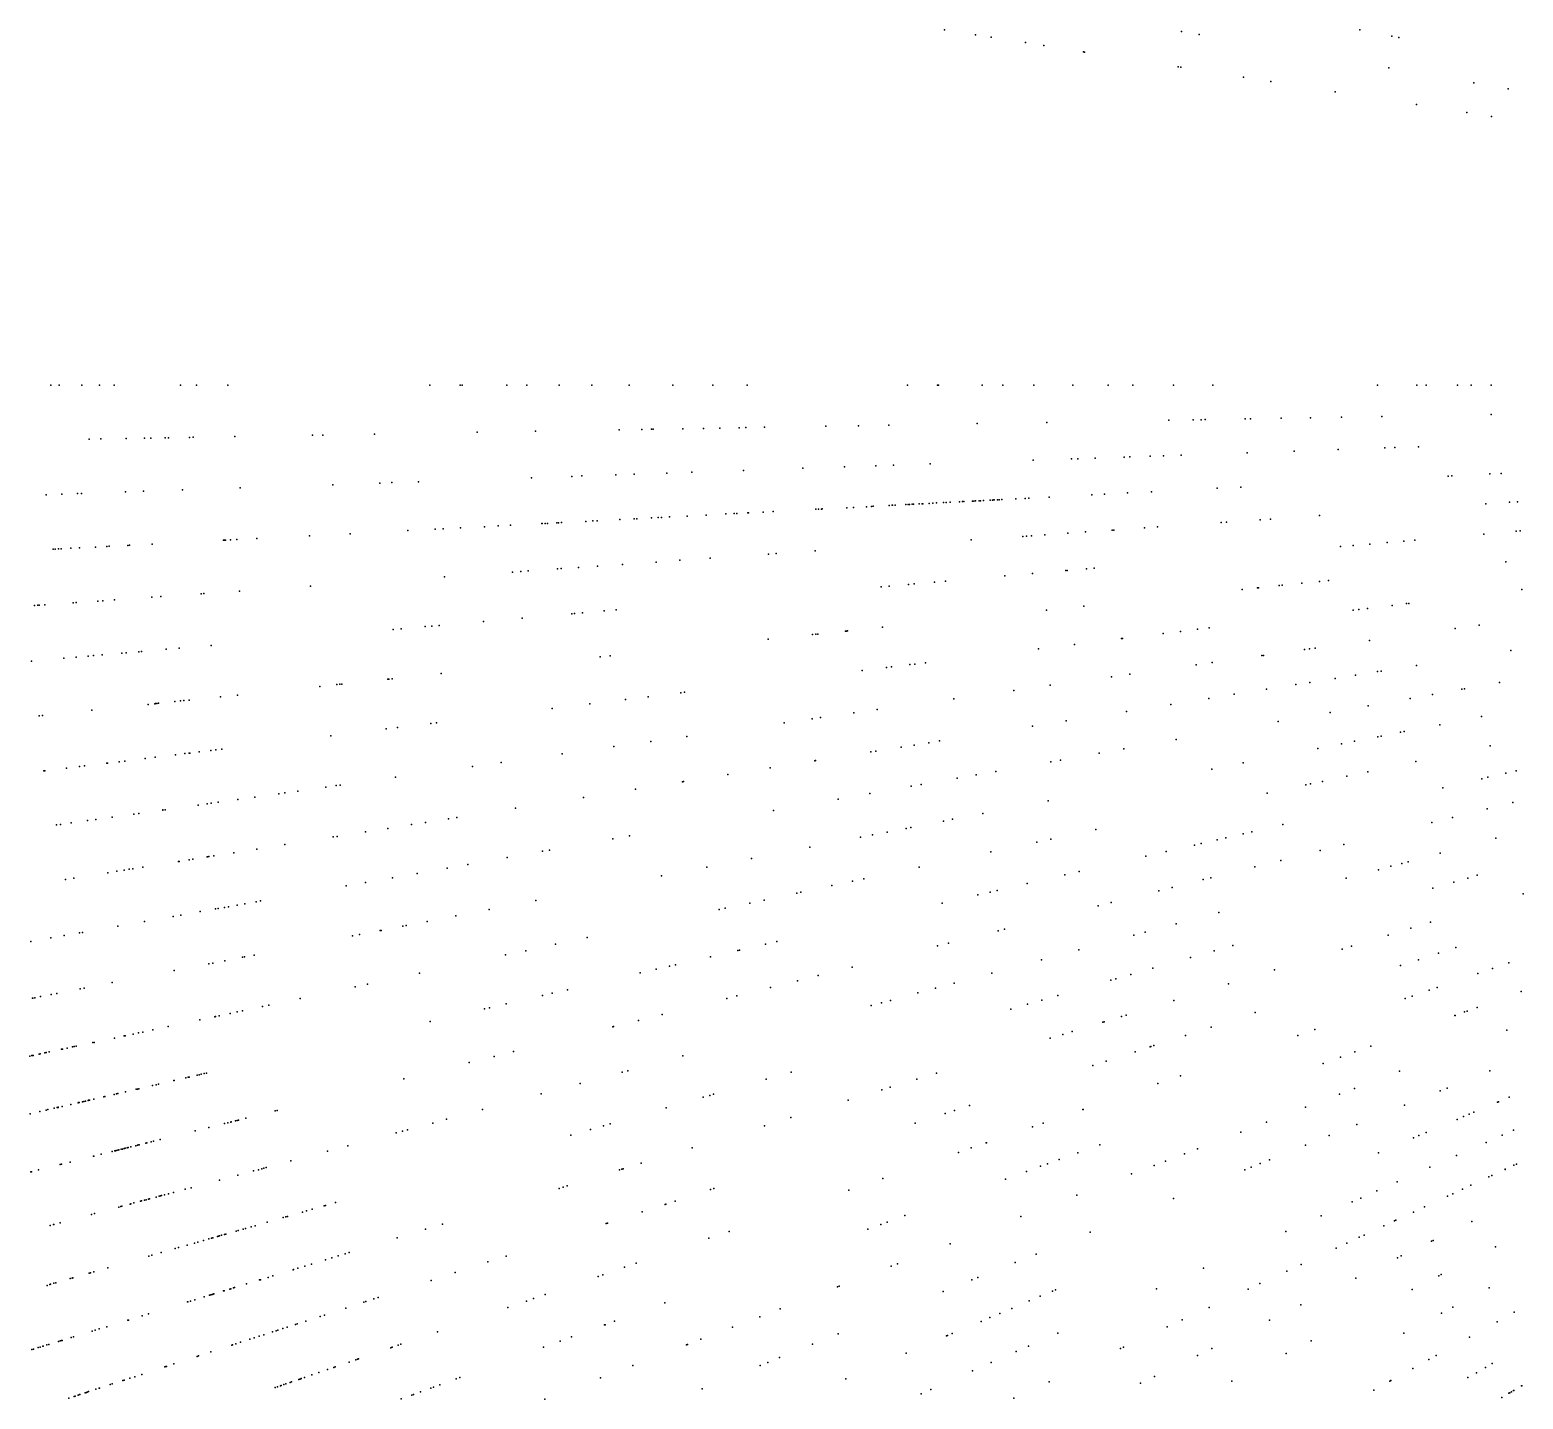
# Model space of a CAD drawing. Header units: metres. Extents: x -4327 to 4266, y -3886 to 3992.
# Drawn here: x -564.7 to -297.7, y -181.4 to 63.5 of the extents above; entities that cross this region are included whole.
import ezdxf

# ---------------------------------------------------------------- set-up
doc = ezdxf.new("R2010")
doc.units = ezdxf.units.M

msp = doc.modelspace()

# ---------------------------------------------------------------- linework, layer by layer
for p in [(-401.18, 63.54, 2098.81), (-395.61, 62.66, 2112.87), (-392.81, 62.21, 2097.89), (-358.76, 63.26, 2096.08), (-355.63, 62.71, 2098.15), (-326.88, 63.54, 2098.75), (-321.14, 62.42, 2098.91), (-319.91, 62.18, 2098.34), (-386.7, 61.25, 2096.5), (-383.42, 60.73, 2110.6), (-376.29, 59.6, 2116.74), (-376.11, 59.57, 2115.75), (-359.35, 56.92, 2113.92), (-358.89, 56.84, 2104.36), (-321.66, 56.72, 2103.04), (-347.67, 55.06, 2099.95), (-342.82, 54.3, 2098.74), (-306.51, 54.05, 2094.25), (-331.29, 52.47, 2114.06), (-300.36, 52.96, 2107.55), (-316.73, 50.16, 2094.85), (-307.76, 48.74, 2104.56), (-303.33, 48.04, 2105.98), (-560.98, 0, 2091.32), (-559.47, 0, 2094.83), (-555.47, 0, 2112.18), (-552.31, 0, -315.87), (-549.69, 0, 2099.48), (-537.78, 0, -306.01), (-534.92, 0, 2094.27), (-529.36, 0, 2091.55), (-493.18, 0, 2091.9), (-487.76, 0, 2094.46), (-487.42, 0, 2087.86), (-479.45, 0, 2089.71), (-475.83, 0, 2094.89), (-470.1, 0, 2090.8), (-464.23, 0, 2096.72), (-457.55, 0, 2093.58), (-449.72, 0, 2101.67), (-442.59, 0, 2096.29), (-436.45, 0, 2084.04), (-407.76, 0, 2094.68), (-402.4, 0, 2103.86), (-402.24, 0, 2090.66), (-394.4, 0, 2092.91), (-390.7, 0, 2098.44), (-385.17, 0, 2094.12), (-378.23, 0, 2101.48), (-371.86, 0, 2092.21), (-367.48, 0, 2087.4), (-360.18, 0, 2092.73), (-353.19, 0, 2079.22), (-323.72, 0, 2099.44), (-316.66, 0, 2083.83), (-315, 0, 2095.96), (-309.39, 0, 2097.56), (-306.99, 0, 2097.15), (-303.41, 0, 2088.58), (-303.4, -5.3, 2104.99), (-455.27, -7.95, 2099.95), (-453.56, -7.92, 2103.13), (-453.25, -7.91, 2101.67), (-447.98, -7.82, 2099.47), (-444.29, -7.76, 2098.98), (-441.34, -7.7, 2085.04), (-437.88, -7.64, 2085.51), (-436.68, -7.62, 2102.62), (-433.33, -7.56, 2086.46), (-422.39, -7.37, 2085.14), (-416.54, -7.27, 2091.41), (-411.1, -7.18, 2087.9), (-395.32, -6.9, 2110.79), (-382.87, -6.68, 2094.79), (-361.06, -6.3, 2091.3), (-356.66, -6.23, 2093.07), (-355.27, -6.2, 2091.79), (-354.56, -6.19, 2087.6), (-347.4, -6.06, 2086.77), (-346.46, -6.05, 2088.19), (-340.93, -5.95, 2090.12), (-335.71, -5.86, 2094), (-330.15, -5.76, 2095.9), (-322.94, -5.64, 2087.16), (-554.12, -9.67, 2107.34), (-552.05, -9.64, -318.17), (-547.5, -9.56, 2100.81), (-544.21, -9.5, 2097.53), (-543.13, -9.48, 2098.07), (-540.54, -9.44, 2092.8), (-539.97, -9.43, -308.08), (-536.16, -9.36, 2094.7), (-535.53, -9.35, 2111.37), (-528.07, -9.22, 2110.93), (-514.21, -8.98, 2084.49), (-512.35, -8.94, 2106.57), (-503.1, -8.78, 2093.38), (-484.74, -8.46, 2102.58), (-474.3, -8.28, 2099.07), (-459.37, -8.02, 2107.76), (-378.45, -13.22, 2103.94), (-377.34, -13.18, 2097.79), (-374.22, -13.07, 2100.13), (-369.03, -12.89, 2097.5), (-368.02, -12.85, 2098.43), (-364.37, -12.72, 2097.8), (-362.02, -12.64, 2084.26), (-358.86, -12.53, 2086.32), (-347, -12.12, 2099.48), (-338.62, -11.82, 2091.23), (-330.76, -11.55, 2085.91), (-322.38, -11.26, 2092.03), (-320.63, -11.2, 2088.25), (-316.38, -11.05, 2090.92), (-456.69, -15.95, 2090.9), (-450.83, -15.74, 2091.4), (-446.32, -15.59, 2098.25), (-437.09, -15.26, 2094.07), (-426.5, -14.89, 2088.85), (-419.05, -14.63, 2099.03), (-413.43, -14.44, 2100.65), (-410.26, -14.33, 2078.6), (-403.75, -14.1, 2081.41), (-385.28, -13.45, 2102.45), (-303.63, -15.91, 2084.95), (-301.57, -15.8, 2086.76), (-527.14, -18.41, 2098.47), (-510.54, -17.83, 2095.12), (-502.17, -17.54, 2090.46), (-500.03, -17.46, 2096.63), (-495.22, -17.29, 2091.61), (-475.02, -16.59, 2108.59), (-467.8, -16.34, 2108.67), (-466.02, -16.27, 2095.24), (-459.93, -16.06, 2094.79), (-352.37, -18.47, 2098.03), (-348.16, -18.25, 2093.92), (-311.06, -16.3, 2103.82), (-310.4, -16.27, 2099.36), (-561.8, -19.62, -300.67), (-559.04, -19.52, 2108.3), (-556.22, -19.42, 2097.67), (-555.52, -19.4, 2099.67), (-547.64, -19.12, 2092.95), (-544.41, -19.01, 2094.57), (-537.43, -18.77, 2105.41), (-407.66, -21.36, 45.5), (-407.39, -21.35, 15.69), (-406.96, -21.33, 82.33), (-406.68, -21.31, -2.55), (-405.69, -21.26, 1.44), (-405.18, -21.23, 14.72), (-405.01, -21.23, 65.03), (-403.93, -21.17, 20.42), (-403.27, -21.13, 11.79), (-402.57, -21.1, 67.57), (-401.35, -21.03, 53.91), (-400.87, -21.01, 25.76), (-400.17, -20.97, 25.06), (-398.48, -20.88, 54.64), (-397.93, -20.85, 42.65), (-397.92, -20.85, 20.56), (-397.7, -20.84, 0.54), (-396.17, -20.76, 63.39), (-395.92, -20.75, 68.01), (-395.64, -20.73, 2096.14), (-394.97, -20.7, 37.1), (-394.74, -20.69, 31), (-394.21, -20.66, 24.25), (-392.97, -20.59, 48.64), (-392.59, -20.57, 2105.11), (-392.33, -20.56, 40.97), (-392.25, -20.56, 52.26), (-391.67, -20.53, 34.85), (-391.37, -20.51, 49.31), (-390.91, -20.49, 50.99), (-388.43, -20.36, 37.35), (-386.74, -20.27, 2080.01), (-386.1, -20.23, 2095.63), (-382.45, -20.04, 2095.03), (-374.81, -19.64, 2098.45), (-372.53, -19.52, 2098.86), (-368.45, -19.31, 2095.77), (-364.16, -19.09, 2091.45), (-304.32, -21.28, 2099.96), (-300.08, -20.98, 2094.76), (-298.68, -20.89, 2101.28), (-456.65, -23.93, 107.54), (-456.16, -23.91, 2095.54), (-453.59, -23.77, 105.26), (-452.37, -23.71, -2.1), (-451.8, -23.68, 103.02), (-450.34, -23.6, 16.12), (-450.32, -23.6, 16.86), (-447.17, -23.44, 93.78), (-443.8, -23.26, 92.82), (-440.25, -23.07, 75.38), (-438.79, -23, 98.29), (-438.29, -22.97, 102.71), (-436.32, -22.87, -8.46), (-436.22, -22.86, 2097.24), (-433.59, -22.72, -7.46), (-431.81, -22.63, 2087.43), (-424.2, -22.23, 88.96), (-423.7, -22.21, 82.59), (-423.13, -22.18, -5.66), (-423.02, -22.17, 62.95), (-418.65, -21.94, 4.23), (-417.45, -21.88, 59.56), (-415.13, -21.76, 29.64), (-414.22, -21.71, 73.49), (-414.21, -21.71, 28.44), (-413.94, -21.69, 45.51), (-411.06, -21.54, 9.99), (-410.52, -21.51, 11.77), (-410.46, -21.51, 60.85), (-410.01, -21.49, 23.65), (-408.05, -21.38, 10.81), (-342.83, -23.97, 2092.21), (-334.07, -23.36, 2095.91), (-507.43, -26.59, 86.88), (-497.14, -26.05, -13.17), (-492.23, -25.8, 67.49), (-490.85, -25.72, 66.48), (-487.75, -25.56, -23.86), (-483.45, -25.34, -19.42), (-480.97, -25.21, 2099.21), (-478.79, -25.09, 2100.22), (-473.17, -24.8, 50.45), (-473.09, -24.79, 34.56), (-472.58, -24.77, 2110.08), (-472.57, -24.77, -5.29), (-472.18, -24.75, 2092.24), (-470.5, -24.66, 2095.44), (-470.2, -24.64, 98.34), (-469.64, -24.61, 30.18), (-465.32, -24.39, 2104.53), (-464.03, -24.32, 2098.68), (-463.26, -24.28, -28.25), (-459.22, -24.07, 11.67), (-379.11, -26.51, 2098.36), (-375.94, -26.29, 2093.86), (-371.17, -25.95, 2093.44), (-370.9, -25.94, 2098.57), (-365.4, -25.55, 2087.35), (-363.06, -25.39, 2094.11), (-351.68, -24.59, 2089.21), (-350.73, -24.53, 2097.49), (-344.7, -24.1, 2096.46), (-304.68, -26.66, 2097.32), (-298.89, -26.15, 2089.32), (-298.2, -26.09, 2100.78), (-560.21, -29.36, 2091.32), (-559.63, -29.33, 2089.14), (-559.12, -29.3, 2105.58), (-557.39, -29.21, -19.64), (-555.89, -29.13, 2088.85), (-552.98, -28.98, -290.37), (-550.97, -28.87, 2097.91), (-550.57, -28.85, -293.34), (-547.23, -28.68, 2092.95), (-546.9, -28.66, -299.09), (-542.84, -28.45, -296.1), (-530.11, -27.78, -291.79), (-529.92, -27.77, 91.63), (-529.73, -27.76, -299.16), (-528.88, -27.72, 2111.86), (-527.71, -27.66, -302.22), (-524.15, -27.47, 2097.84), (-514.72, -26.98, 2094), (-396.41, -27.72, 2096.17), (-387.15, -27.07, 2097.14), (-386.47, -27.02, 2112.77), (-385.6, -26.96, 2095.14), (-383.19, -26.8, 2114.39), (-330.35, -28.9, 2097.45), (-328.04, -28.7, 2097.56), (-325.07, -28.44, 2093.47), (-321.96, -28.17, 2095.98), (-319.03, -27.91, 2099.72), (-317.06, -27.74, 2094.46), (-560.58, -29.38, 2106.49), (-452.73, -31.66, 2087.49), (-448.52, -31.36, 2106.81), (-443.06, -30.98, 2103.62), (-432.65, -30.25, 2105.29), (-431.25, -30.16, 2086.95), (-424.29, -29.67, 2093.48), (-300.76, -31.61, 2089.73), (-490.6, -34.31, 2106.61), (-478.45, -33.46, 2100.95), (-476.92, -33.35, 2099.51), (-475.64, -33.26, 2093.9), (-470.39, -32.89, 2102.52), (-469.72, -32.85, 2094.22), (-466.63, -32.63, 2096.45), (-463.21, -32.39, 2097.21), (-458.72, -32.08, 2093.08), (-390.34, -34.15, 2110.94), (-385.42, -33.72, 2103.47), (-379.43, -33.2, 2103.04), (-379.24, -33.18, 2095.45), (-375.75, -32.87, 2082.62), (-374.41, -32.76, 2088.2), (-534.1, -37.35, 2105.75), (-533.64, -37.32, 2113.6), (-527.27, -36.87, 2102.84), (-514.53, -35.98, 2095.45), (-412.47, -36.09, 2096.5), (-411.05, -35.96, 2095.26), (-407.57, -35.66, 2089.57), (-406.58, -35.57, 2090.53), (-402.93, -35.25, 2096.08), (-400.95, -35.08, 2091.88), (-347.95, -36.57, 2094.23), (-345.19, -36.28, 2098.74), (-344.98, -36.26, 2083.32), (-341.29, -35.87, 2096.35), (-340.77, -35.82, 2093.14), (-337.24, -35.45, 2092.96), (-334.11, -35.12, 2095.24), (-332.5, -34.95, 2085.12), (-297.9, -36.58, 2090.06), (-563.91, -39.43, -283.19), (-563.31, -39.39, 2096.02), (-563.08, -39.37, 2099.7), (-562.05, -39.3, 2086.78), (-556.98, -38.95, -285.83), (-556.47, -38.91, 2097.85), (-552.6, -38.64, -293.18), (-551.68, -38.58, -293.86), (-549.61, -38.43, 2090.36), (-542.9, -37.96, 2111.49), (-541.34, -37.85, 2091.24), (-376.23, -39.54, 2088.77), (-325.49, -39.96, 2088.92), (-321.08, -39.42, 2090.37), (-318.51, -39.11, 2096.33), (-318.14, -39.06, 2086.27), (-483.58, -42.31, 2089.61), (-476.72, -41.71, 2106.84), (-467.83, -40.93, 2093.98), (-467.35, -40.89, 2097.17), (-465.88, -40.76, 2095.96), (-462.04, -40.42, 2094.77), (-459.87, -40.23, 2095.76), (-382.93, -40.25, 2093.39), (-328.05, -40.28, 2097.87), (-327.03, -40.15, 2098.8), (-499.76, -43.72, 2102.22), (-498.33, -43.6, 2101.28), (-494.02, -43.22, 2088.17), (-492.85, -43.12, 2103.61), (-491.52, -43, 2087.74), (-424.76, -44.64, 2084.7), (-424.19, -44.58, 2099.36), (-423.79, -44.54, 2103.27), (-418.86, -44.02, 2084.63), (-418.7, -44.01, 2078.03), (-418.5, -43.99, 2094.65), (-412.22, -43.33, 2086.73), (-369.51, -45.37, 2101.28), (-369.34, -45.35, 2100.29), (-362.07, -44.46, 2092.19), (-358.93, -44.07, 2094.26), (-355.91, -43.7, 2090.22), (-353.85, -43.45, 2091.84), (-309.81, -43.54, 2089.46), (-305.51, -42.94, 2091.62), (-548.29, -47.97, 2092.84), (-547.52, -47.9, -292.81), (-545.26, -47.7, 2090.53), (-544.8, -47.66, -309.22), (-540.39, -47.28, -292.42), (-538.04, -47.07, -297.27), (-532.29, -46.57, -299.43), (-432.71, -45.48, 2100.41), (-384.33, -47.19, 2098.83), (-377.92, -46.4, 2089.34), (-336.79, -47.33, 2084.69), (-335.88, -47.21, 2093.45), (-334.84, -47.06, 2101.47), (-325.13, -45.69, 2091.39), (-299.89, -47.5, 2098.14), (-564.44, -49.38, 2107.67), (-558.68, -48.88, -285.94), (-556.44, -48.68, 2091.45), (-554.34, -48.5, 2088.13), (-553.36, -48.41, -289.74), (-551.82, -48.28, 2087.77), (-462.72, -48.63, 2095.98), (-460.94, -48.45, 2093.31), (-411.52, -50.53, 2093.34), (-410.63, -50.42, 2094.79), (-407.38, -50.02, 2084.22), (-406.49, -49.91, 2085.67), (-404.53, -49.67, 2093.7), (-356.12, -50.05, 2082.68), (-353.29, -49.65, 2086.47), (-344.4, -48.4, 2102.94), (-344.12, -48.36, 2101.21), (-316.73, -50.16, 2094.85), (-500.71, -52.63, 2094.59), (-500.53, -52.61, 2083.83), (-499.97, -52.55, 2111.74), (-491.2, -51.63, 2084.79), (-415.87, -51.06, 2103.43), (-371.28, -52.18, 2096.23), (-368.01, -51.72, 2097.58), (-335.84, -53.19, 2098.63), (-331.31, -52.47, 2092.03), (-327.66, -51.9, 2090.85), (-323.7, -51.27, 2087.68), (-323.04, -51.16, 2090.82), (-301.9, -53.23, 2094.18), (-530.66, -55.77, -287.27), (-527.63, -55.46, -287.12), (-512.89, -53.91, 2100.11), (-509.86, -53.59, 2092.62), (-509.29, -53.53, 2100.22), (-508.92, -53.49, 2103.66), (-454.16, -55.76, 2110.21), (-448.34, -55.05, 2105.34), (-447.65, -54.96, 2096.54), (-388.77, -54.64, 2083.33), (-382.27, -53.72, 2098.79), (-353.91, -56.05, 2095.59), (-349.37, -55.33, 2089.27), (-343.58, -54.42, 2089.24), (-338.3, -53.58, 2099.49), (-317.9, -56.05, 2093.51), (-313.9, -55.35, 2089.83), (-308.61, -54.42, 2092.92), (-308.14, -54.33, 2097.54), (-553.63, -58.19, -292.3), (-543.58, -57.13, 2096.94), (-542.38, -57.01, -321.84), (-542.26, -56.99, -293.55), (-542.02, -56.97, 2090.89), (-541.73, -56.94, -294.03), (-538.79, -56.63, -316.14), (-537.78, -56.52, -296.09), (-537.21, -56.46, -307.37), (-536.27, -56.36, -298.32), (-471.31, -57.87, 2095.88), (-464.61, -57.05, 2092.53), (-458.22, -56.26, 2112.39), (-417.36, -58.66, 2091.97), (-413.22, -58.07, 2094.84), (-399.5, -56.15, 2096.79), (-368.61, -58.38, 2106.45), (-360.68, -57.13, 2094.4), (-332.16, -58.57, 2088.95), (-325.39, -57.38, 2104.72), (-563.1, -59.18, -286.36), (-562.48, -59.12, -287.59), (-499.01, -61.27, 2101.7), (-499.01, -61.27, 2101.7), (-493.03, -60.54, 2096.71), (-492.04, -60.41, 2087.44), (-429.85, -60.41, 2095.51), (-429.83, -60.41, 2089.65), (-424.83, -59.71, 2094.01), (-423.35, -59.5, 2092.53), (-385.39, -61.04, 2102.09), (-379.39, -60.09, 2094.82), (-341.49, -60.21, 2103.86), (-312.58, -60.76, 2095.44), (-305.09, -59.3, 2091.28), (-510.89, -62.73, 2106.01), (-501, -61.51, 2089.91), (-453.71, -63.76, 2101.89), (-447.23, -62.85, 2093.85), (-403.95, -63.98, 2088.84), (-402.08, -63.68, 2091.25), (-359.7, -63.42, 2088.05), (-327.81, -63.72, 2097.33), (-323.64, -62.91, 2092.69), (-323.06, -62.8, 2088.98), (-319.61, -62.13, 2103.96), (-318.97, -62, 2092.17), (-542.35, -66.59, 2105.76), (-538.72, -66.15, -291.83), (-537.03, -65.94, 2094.49), (-536.22, -65.84, -317.24), (-536.13, -65.83, -297.68), (-534.45, -65.62, -298.67), (-532.39, -65.37, -311.44), (-531.5, -65.26, -305.48), (-530.39, -65.12, -307.94), (-469.53, -65.99, 2098.09), (-460.31, -64.69, 2094.03), (-414.32, -65.62, 2088.03), (-413.43, -65.48, 2089.48), (-408.93, -64.77, 2090.39), (-406.6, -64.4, 2096.46), (-373.47, -65.85, 2093.94), (-369.06, -65.07, 2088.65), (-334.39, -65, 2095.24), (-330.16, -64.18, 2090.36), (-303.57, -64.53, 2096.15), (-562.25, -69.04, -297.84), (-562.04, -69.01, 2092.74), (-558.21, -68.54, -279.45), (-555.87, -68.25, -282.48), (-554.96, -68.14, 2088.97), (-551, -67.65, -284.96), (-550.86, -67.64, -293.35), (-548.74, -67.38, 2106.92), (-547.78, -67.26, -291.71), (-544.12, -66.81, 2107.88), (-485.55, -68.24, 2095.14), (-480.42, -67.52, 2088.39), (-432.35, -68.48, 2084.54), (-424.32, -67.21, 2096.94), (-424.23, -67.19, 2102.32), (-391.98, -69.12, 2099.61), (-382.15, -67.38, 2096.9), (-380.41, -67.08, 2106.63), (-353.36, -68.69, 2091.5), (-347.77, -67.6, 2085.62), (-325.45, -69.18, 2097.02), (-316.87, -67.35, 2093.33), (-298.91, -69.01, 2095.67), (-511.83, -71.93, 2099.82), (-509.94, -71.67, 2092.06), (-509.23, -71.57, 2084.25), (-499.34, -70.18, 2082.83), (-448.01, -70.96, 2108.51), (-447.82, -70.93, 2096.53), (-439.91, -69.68, 2092.63), (-407.14, -71.79, 2093.32), (-405.36, -71.48, 2096.22), (-398.89, -70.33, 2099.03), (-395.5, -69.74, 2099.69), (-336.51, -71.53, 2094.43), (-335.68, -71.35, 2089.25), (-333.57, -70.9, 2090.37), (-329.19, -69.97, 2091.6), (-312.06, -72.04, 2107.55), (-305.06, -70.43, 2098.78), (-303.98, -70.18, 2091.36), (-300.77, -69.44, 2100.69), (-531.08, -74.64, 2118.94), (-527.52, -74.14, 2119.33), (-524.52, -73.72, -282.93), (-520.19, -73.11, 2099.53), (-519.11, -72.96, 2100.06), (-516.83, -72.64, 2110.42), (-465.72, -73.76, 2097.14), (-456.45, -72.29, 2114.59), (-420.19, -74.09, 2094.23), (-414.53, -73.09, 2107.12), (-382.62, -74.37, 2087.17), (-343.46, -73, 2094.77), (-343.42, -73, 2094.53), (-299.53, -74.68, 2092.86), (-550.04, -77.3, -284.35), (-546.12, -76.75, -269.91), (-545.25, -76.63, -289.88), (-540.95, -76.02, 2095.73), (-540.95, -76.03, -278.15), (-540.52, -75.97, -273.45), (-534.61, -75.14, -276.38), (-533.04, -74.91, 2093.14), (-532.29, -74.81, -280.37), (-488.38, -77.35, 2082.09), (-477.88, -75.69, 2103.57), (-431.74, -76.13, 2104.83), (-394.3, -76.64, 2106.29), (-310.33, -77.37, 2097), (-304.1, -75.82, 2093.17), (-559.97, -78.7, 2098.91), (-559.25, -78.6, -275.25), (-557.36, -78.33, -280.81), (-554.46, -77.92, -281.64), (-552.94, -77.71, 2090.72), (-504.7, -79.94, 2090.71), (-500.74, -79.31, 2089.11), (-496.49, -78.64, 2086.3), (-493.96, -78.24, 2100.79), (-489.87, -77.59, 2093.55), (-411.44, -79.98, 2104.16), (-407.99, -79.31, 2098.49), (-407.18, -79.15, 2094.32), (-401.36, -78.02, 2082.24), (-399.7, -77.69, 2091.74), (-374.08, -79.51, 2092.08), (-346.22, -79.93, 2091.79), (-340.64, -78.64, 2085.65), (-313.99, -78.29, 2098.7), (-519.13, -82.22, 2100.75), (-510.5, -80.85, 2099.82), (-509.79, -80.74, 2096.91), (-460.5, -81.2, 2090.34), (-457.51, -80.67, 2092.81), (-425.25, -82.66, 2102.84), (-416.19, -80.9, 2104.47), (-414.05, -80.48, 2093.68), (-384.62, -81.75, 2099.24), (-382.12, -81.22, 2098.19), (-356.45, -82.29, 2084.65), (-355.23, -82.01, 2090.95), (-352.4, -81.36, 2094.5), (-350.87, -81, 2092.24), (-347.74, -80.28, 2087.21), (-329.75, -82.22, 2090.3), (-302.55, -81.07, 2099.77), (-538.16, -85.24, -272.59), (-538.02, -85.21, -295.57), (-536.27, -84.94, 2097.1), (-536.27, -84.94, 2097.1), (-535.62, -84.83, -287.4), (-533.01, -84.42, -275.15), (-533, -84.42, -276.26), (-532.71, -84.37, -275.74), (-531.81, -84.23, -278.61), (-528.27, -83.67, 2094.02), (-524.17, -83.02, -283.11), (-479.37, -84.53, 2100.59), (-473.04, -83.41, 2093.6), (-471.82, -83.19, 2109.27), (-435.69, -84.69, 2090.91), (-392.9, -83.51, 2106.29), (-365.14, -84.3, 2088.65), (-361.5, -83.46, 2100.74), (-341.02, -85.03, 2096.75), (-333.97, -83.27, 2088.32), (-318.23, -85.27, 2091.21), (-312.5, -83.74, 2090.61), (-550.82, -87.24, -279.38), (-549.17, -86.98, -281.59), (-547.86, -86.77, -284.73), (-546.96, -86.63, -285.41), (-546.32, -86.53, -287.75), (-544.52, -86.24, 2115.08), (-495.5, -87.37, 2098.27), (-490.09, -86.42, 2100.61), (-486.42, -85.77, 2105.34), (-451.79, -87.82, 2111.42), (-443.66, -86.24, 2106.56), (-405.69, -86.23, 2094.07), (-379.66, -87.65, 2092.79), (-377.06, -87.05, 2103.96), (-345.65, -86.18, 2104.06), (-323.56, -86.7, 2096.41), (-321.35, -86.1, 2096.77), (-319.37, -85.58, 2091.27), (-305.87, -87.71, 2093.96), (-558.38, -88.44, -276.31), (-556.87, -88.2, 2088.23), (-508.19, -89.61, 2091.53), (-504.73, -89, 2101.92), (-499.91, -88.15, 2111.85), (-426.86, -90.73, 2100.91), (-421.32, -89.55, 2090.84), (-417.59, -88.76, 2101.32), (-415.59, -88.34, 2103.01), (-393.02, -90.74, 2102.66), (-391.74, -90.44, 2095.79), (-386.38, -89.2, 2091.75), (-362.81, -90.46, 2090.57), (-360.47, -89.88, 2090.24), (-354.87, -88.48, 2084.15), (-353.52, -88.14, 2082.87), (-329.31, -88.24, 2096.97), (-313.82, -89.99, 2102.05), (-310.08, -88.91, 2099.61), (-307.56, -88.19, 2090.15), (-529.95, -93.44, -284.06), (-529.23, -93.32, -306.18), (-527.65, -93.04, -270.61), (-526.31, -92.8, -297.19), (-524.26, -92.44, 2098.53), (-523.49, -92.3, -271.76), (-474.25, -92.19, 2095.27), (-435.97, -92.67, 2099.72), (-433.43, -92.13, 2098.73), (-427.58, -90.88, 2098.71), (-401.55, -92.7, 2110.9), (-395.17, -91.23, 2101.73), (-373.69, -93.17, 2106.84), (-371.33, -92.58, 2106.52), (-297.67, -91.01, 2094.5), (-544.21, -95.96, -278.35), (-539.14, -95.07, -278), (-537.74, -94.82, -267.98), (-534.3, -94.21, -268.84), (-531.55, -93.73, -280.42), (-531.05, -93.64, 2111.22), (-493.7, -95.97, 2092.4), (-488.56, -94.97, 2095.71), (-482.6, -93.81, 2100.74), (-441.43, -93.83, 2109.01), (-440.4, -93.61, 2109.74), (-352.07, -94.34, 2090.46), (-314.25, -96.07, 2085.77), (-558.58, -98.49, 2100.78), (-555.86, -98.01, -277.01), (-555.34, -97.92, -277.52), (-549.02, -96.81, 2091.99), (-507.06, -98.56, 2103.51), (-505.77, -98.31, 2098.16), (-502.11, -97.6, 2097.79), (-501.89, -97.56, 2091.92), (-498.02, -96.81, 2115.77), (-497.41, -96.69, 2093.04), (-391.54, -97.62, 2091.17), (-390.43, -97.35, 2091.39), (-367.3, -98.42, 2099.59), (-365.26, -97.87, 2100.99), (-359.74, -96.39, 2088.81), (-321.8, -98.39, 2098.69), (-317.74, -97.14, 2086.71), (-564.58, -99.55, 2105.08), (-560.97, -98.91, 2100.64), (-476.06, -101.19, 2105.48), (-470.72, -100.05, 2097.5), (-465.05, -98.85, 2093.18), (-438.14, -101.15, 2095.8), (-437.81, -101.08, 2088.72), (-433.17, -100.01, 2099.96), (-431.15, -99.54, 2090.18), (-402.41, -100.33, 2099.94), (-400.42, -99.84, 2101.62), (-377.15, -101.06, 2109.93), (-352.92, -101.2, 2098.88), (-349.6, -100.25, 2079.18), (-330.01, -100.9, 2093.75), (-328.37, -100.39, 2097.58), (-309.69, -100.62, 2096.61), (-532.76, -103.56, -284.98), (-532.04, -103.42, 2098.12), (-529.89, -103, -281.94), (-526.7, -102.38, -297.99), (-526.37, -102.32, -282.31), (-524.61, -101.97, -266.64), (-479.66, -101.95, 2100.52), (-450.35, -103.97, 2103.83), (-449.26, -103.72, 2109.7), (-442.98, -102.27, 2091.15), (-417.69, -104.14, 2089.62), (-383.79, -102.84, 2095.92), (-357.18, -102.42, 2103.94), (-319.59, -103.84, 2103.07), (-316.39, -102.8, 2104.11), (-312.8, -101.64, 2095.09), (-300.21, -103.37, 2097.1), (-538.93, -104.76, 2111.03), (-495.07, -105.23, 2090.61), (-455.57, -105.18, 2090.09), (-452.73, -104.52, 2109.43), (-427.43, -106.57, 2097.75), (-423.78, -105.66, 2085.51), (-392.7, -105.22, 2106.88), (-371.38, -106.49, 2100.52), (-370.51, -106.24, 2095.6), (-367.82, -105.47, 2099.67), (-363.87, -104.34, 2096.6), (-342.12, -104.6, 2106.08), (-305.8, -105.29, 2097.46), (-303.17, -104.39, 2094.6), (-562.86, -109.41, -257.36), (-560.95, -109.04, -249.4), (-559.94, -108.84, -289.66), (-555.76, -108.03, -272.89), (-555.03, -107.89, -265.73), (-550.01, -106.91, -263.69), (-506.56, -107.67, 2103.95), (-504.34, -107.2, 2089.83), (-473.05, -109.21, 2084.72), (-471.35, -108.82, 2097.95), (-468.57, -108.18, 2106.56), (-438.29, -109.28, 2110.96), (-432.27, -107.78, 2093.11), (-405.9, -108.76, 2091.71), (-402.74, -107.91, 2093.13), (-399.43, -107.03, 2093.81), (-380.91, -109.22, 2090.27), (-350.36, -107.11, 2094.45), (-317.54, -109.34, 2094.5), (-314.45, -108.27, 2096.03), (-313.04, -107.79, 2086.65), (-298.02, -108.47, 2102.46), (-564.29, -109.69, -270.93), (-564.23, -109.67, 2088.08), (-563.84, -109.6, -264.23), (-527.64, -112.15, -285.88), (-526.74, -111.96, 2108.31), (-523.11, -111.19, 2093.78), (-522.02, -110.96, 2098.97), (-516.4, -109.76, 2095.52), (-483.44, -111.61, 2094.28), (-482.55, -111.41, 2100.66), (-479.53, -110.71, 2102.93), (-440.07, -109.72, 2108.27), (-414.25, -111, 2105.01), (-412.42, -110.51, 2095.7), (-410.83, -110.08, 2105.22), (-389.29, -111.63, 2104.89), (-386.33, -110.78, 2095.05), (-383.73, -110.03, 2093.28), (-360.14, -110.11, 2092.38), (-318.77, -109.76, 2095.3), (-308.14, -112.15, 2096.26), (-307.68, -111.99, 2100.64), (-305.92, -111.34, 2096.12), (-305.88, -111.33, 2095.87), (-540.02, -114.78, -268.71), (-534.36, -113.58, 2105.27), (-531.66, -113.01, -297.23), (-531.55, -112.98, -267.07), (-530.9, -112.85, 2110.58), (-528.94, -112.43, -267.95), (-493.16, -113.86, 2100.63), (-460.5, -114.82, 2105.42), (-460.34, -114.78, 2104.69), (-455.89, -113.67, 2100.34), (-451.65, -112.61, 2102.34), (-372.83, -113.99, 2087.66), (-372.62, -113.92, 2092.79), (-369.52, -112.97, 2094.4), (-368.67, -112.71, 2102.45), (-345.57, -112.28, 2090.66), (-309.87, -112.78, 2100.52), (-309.8, -112.76, 2100.03), (-549.62, -116.82, -253.67), (-547.86, -116.45, -274.5), (-547.71, -116.42, -274.81), (-546.25, -116.11, -276.72), (-545.33, -115.91, -267.23), (-544.54, -115.75, -279.65), (-542.72, -115.36, -284.43), (-382.24, -116.86, 2108.45), (-380.01, -116.18, 2096.17), (-378.31, -115.66, 2099.3), (-358.04, -116.34, 2098.24), (-353.48, -114.85, 2097.83), (-337.96, -116.37, 2090.41), (-334.93, -115.32, 2092.23), (-300.61, -115.39, 2103.5), (-564.74, -120.04, 2101.9), (-564.37, -119.96, -233.66), (-564.21, -119.93, -258.89), (-564.17, -119.92, -236.15), (-563.06, -119.68, -238.25), (-562.9, -119.65, -262.45), (-562.08, -119.47, -247.07), (-561.85, -119.42, -242.52), (-561.27, -119.3, 2097.94), (-559.1, -118.84, -252.81), (-558.97, -118.81, 2098.33), (-558.92, -118.8, -250.12), (-558.92, -118.8, -258.71), (-558.07, -118.62, -250.86), (-557.13, -118.42, -251.18), (-556.82, -118.35, -252.52), (-556.45, -118.28, -254.59), (-553.47, -117.64, -263.67), (-553.21, -117.59, -275.27), (-481.69, -120.1, 2095.5), (-478.26, -119.24, 2095.82), (-447.94, -120.03, 2094.53), (-367.05, -119.26, 2098.3), (-364.4, -118.4, 2096.02), (-364.25, -118.35, 2101.64), (-363.72, -118.18, 2111.65), (-327.8, -119.31, 2088.06), (-324.89, -118.25, 2090.6), (-486.15, -121.21, 2099.55), (-457.79, -122.66, 2118.64), (-374.63, -121.72, 2109.28), (-372.23, -120.94, 2102.13), (-333.42, -121.36, 2088.83), (-330.33, -120.23, 2090.15), (-319.78, -122.75, 2092.4), (-303.64, -122.68, 2093.54), (-542.8, -125.31, 2108.91), (-542.17, -125.17, 2097.19), (-541.76, -125.07, -253.94), (-539.02, -124.44, -284.35), (-538.95, -124.43, 2098.58), (-536.83, -123.94, -268.16), (-536.42, -123.84, -272.43), (-536.27, -123.81, -270.48), (-534.83, -123.47, -273.48), (-534.48, -123.4, 2099.78), (-534.08, -123.3, -278.34), (-533.57, -123.18, -287.53), (-533.12, -123.08, 2099.11), (-497.84, -124.13, 2109.24), (-466.3, -124.94, 2104.08), (-458.79, -122.93, 2101.75), (-433.05, -124.18, 2105.34), (-428.59, -122.9, 2094.83), (-406.08, -124.15, 2095.92), (-402.61, -123.09, 2095.63), (-362.98, -124.98, 2106.56), (-358.95, -123.6, 2096.15), (-555.09, -128.15, -230.35), (-554.8, -128.09, -252.21), (-554.3, -127.97, -254.59), (-554.24, -127.96, -235.79), (-554.1, -127.92, -263.48), (-553.28, -127.74, -236.84), (-551.54, -127.33, -267.91), (-551.36, -127.29, -274.66), (-549.69, -126.91, -265.5), (-549.25, -126.8, -245.28), (-549.23, -126.8, 2096.81), (-548.99, -126.74, -245.9), (-547.63, -126.43, -249.68), (-545.72, -125.99, 2106.31), (-545.49, -125.94, -267.59), (-545.27, -125.89, -252.64), (-473.28, -126.82, 2098.81), (-444.33, -127.41, 2087.69), (-443.14, -127.07, 2103.84), (-442.5, -126.88, 2089.9), (-418.39, -127.91, 2094.8), (-412.35, -126.07, 2093.05), (-410.89, -125.62, 2103.06), (-330.5, -126.87, 2090.99), (-327.81, -125.83, 2094.77), (-312.52, -126.27, 2102.15), (-311.27, -125.76, 2093.76), (-300.19, -127.42, 2092.24), (-564.68, -130.37, -225.19), (-562.97, -129.97, -258.57), (-561.85, -129.71, -223.7), (-561.5, -129.63, -258.27), (-560.4, -129.38, -221.31), (-559.85, -129.25, 2091.77), (-559.7, -129.22, -228.63), (-559.69, -129.21, -223.2), (-558.96, -129.05, -225.79), (-557.4, -128.69, -229.14), (-556.13, -128.39, -249.1), (-556.06, -128.38, -232.56), (-555.92, -128.34, 2104.02), (-555.35, -128.21, -239.55), (-520.85, -129.86, 2106.43), (-520.53, -129.78, 2100.32), (-483.79, -129.63, 2098.82), (-450.96, -129.31, 2102.55), (-401.04, -130.31, 2104.93), (-399.37, -129.76, 2090.24), (-396.7, -128.9, 2099.98), (-376.41, -129.61, 2093.74), (-376.37, -129.59, 2093.49), (-336.58, -129.2, 2094.7), (-318.9, -128.84, 2101.03), (-307.35, -130.46, 2082.4), (-306.49, -130.1, 2098.5), (-302.27, -128.31, 2099.22), (-302.06, -128.22, 2097.74), (-535.18, -133.44, -259.95), (-532.71, -132.82, -259.48), (-529.91, -132.12, 2114.1), (-529.36, -131.98, -284.95), (-528.81, -131.85, 2109.74), (-528.75, -131.83, -274.11), (-527.96, -131.64, -274.07), (-527.67, -131.56, -273.55), (-527.45, -131.51, -275.67), (-526.14, -131.18, -277.22), (-498.09, -133.46, 2094.97), (-497.22, -133.23, 2096.22), (-492.69, -132.02, 2096.85), (-490.25, -131.36, 2096.44), (-464.5, -133.19, 2100.89), (-462.12, -132.51, 2111.21), (-460.98, -132.18, 2100.71), (-433.37, -132.5, 2112.18), (-428.62, -131.04, 2100.21), (-406.41, -132.05, 2103.28), (-385.4, -132.7, 2106.17), (-383.52, -132.06, 2095.86), (-343.56, -131.88, 2090.35), (-327.41, -132.28, 2092.67), (-309.48, -131.37, 2082.28), (-308.34, -130.88, 2103.75), (-299.39, -133.3, 2095.02), (-545.78, -136.08, -253.57), (-545.5, -136.01, -256.02), (-545.27, -135.95, -237.27), (-545.21, -135.94, -249.99), (-544.02, -135.64, 2094.76), (-543.83, -135.59, -253.77), (-543.03, -135.39, -236.3), (-542.6, -135.29, 2093.86), (-541.44, -135, -248.26), (-507.9, -136.09, 2091.93), (-499.2, -133.76, 2094.69), (-468, -134.2, 2106.21), (-393.72, -135.57, 2090.43), (-393.63, -135.54, 2089.94), (-373.37, -135.9, 2095.92), (-348.14, -133.64, 2091.52), (-336.59, -135.99, 2095.54), (-332.35, -134.28, 2089.48), (-317.28, -134.68, 2098.38), (-316.31, -134.27, 2091.97), (-314.99, -133.7, 2097.52), (-304.31, -135.49, 2099.49), (-301.44, -134.21, 2094.42), (-553.34, -137.96, 2103.05), (-553.3, -137.95, -263.07), (-551.97, -137.62, 2102.4), (-550.03, -137.14, -225.98), (-549.52, -137.01, -228.64), (-549.4, -136.98, -228.95), (-549.31, -136.96, -263.05), (-548.99, -136.88, -226.63), (-548.81, -136.83, -229.78), (-548.4, -136.73, -232.13), (-548.2, -136.68, -231.32), (-547.87, -136.6, -230.82), (-547.79, -136.58, -257.47), (-547.68, -136.55, -254.08), (-547.34, -136.47, -233.47), (-547.13, -136.41, -257.16), (-546.69, -136.3, -256.95), (-518.05, -138.81, 2109.38), (-511.5, -137.06, 2111.61), (-446.29, -136.44, 2091.57), (-398.68, -137.28, 2092.95), (-396.39, -136.49, 2092.67), (-380.66, -138.55, 2093.16), (-377.32, -137.33, 2105.55), (-361.64, -138.82, 2112.53), (-358.25, -137.52, 2099.21), (-355.92, -136.62, 2105.01), (-343.03, -138.59, 2108.28), (-323.56, -137.34, 2096.99), (-309.58, -137.83, 2098.82), (-564.56, -140.76, -211.95), (-564.45, -140.73, -212.99), (-563.2, -140.42, -212.88), (-559.33, -139.46, -226.89), (-559.11, -139.4, -226.8), (-557.51, -139, -217.87), (-527.56, -141.36, -266.57), (-524.72, -140.6, -273.62), (-523.85, -140.37, -275.4), (-523.28, -140.21, -275.47), (-522.87, -140.1, -257.65), (-522.48, -140, -286.28), (-459.28, -140.42, 2082.85), (-458.86, -140.29, 2117.83), (-458.6, -140.21, 2090.19), (-455.39, -139.23, 2091.22), (-386.48, -140.67, 2094.5), (-386.48, -140.67, 2094.5), (-383.97, -139.75, 2092.99), (-382.76, -139.31, 2092.47), (-367.7, -141.14, 2096.32), (-363.68, -139.6, 2092.29), (-347.42, -140.37, 2095), (-346.32, -139.92, 2101.56), (-344.69, -139.26, 2098.32), (-314.33, -139.95, 2094.68), (-303.26, -141.41, -40.07), (-300.91, -140.32, -80.96), (-300.86, -140.29, -51.93), (-299.36, -139.59, -47.8), (-298.88, -139.37, 2093.18), (-536.95, -143.88, -269.44), (-535.9, -143.6, -265.93), (-530.84, -142.24, -271.57), (-470.09, -143.72, 2105.63), (-469.38, -143.51, 2102.47), (-468.65, -143.28, 2109.58), (-443.01, -143.94, 2087.66), (-442.44, -143.76, 2101.12), (-418.24, -144.01, 2089.44), (-412.17, -141.92, 2087.21), (-390.26, -142.04, 2102.88), (-323.81, -144.17, 2100.55), (-320.17, -142.55, 2090.83), (-308.49, -143.85, -35.68), (-307.02, -143.17, 2098.08), (-303.81, -141.67, -83.68), (-546.81, -146.52, -261.91), (-546.71, -146.49, -228.14), (-546.13, -146.33, -228.97), (-544.94, -146.02, -231.34), (-544.78, -145.97, -258.7), (-544.75, -145.96, -233.78), (-544.25, -145.83, -231.77), (-543.96, -145.75, -233.8), (-543.52, -145.63, -257.36), (-543.36, -145.59, -240.41), (-542.18, -145.28, -243.88), (-541.6, -145.12, -253.87), (-541.37, -145.06, -255.6), (-541.2, -145.01, -238.01), (-540.64, -144.86, -240.65), (-539.92, -144.67, -255.29), (-539.08, -144.45, 2108.13), (-512.09, -146.84, -267.24), (-511.88, -146.78, 2094.36), (-510.06, -146.26, -280.09), (-451.1, -146.57, 2098.82), (-450.99, -146.54, 2098.33), (-449.34, -146, 2106.67), (-377.52, -144.92, 2089.48), (-360.18, -145.52, 2112.07), (-328.23, -146.14, 2094.4), (-326.69, -145.45, 2091.4), (-311.21, -145.12, 2090.49), (-310.26, -144.68, -33.81), (-553.72, -148.37, 2100.43), (-553.2, -148.23, -217.16), (-548.84, -147.06, -223.28), (-548.46, -146.96, 2107.6), (-548.32, -146.92, 2093.4), (-519.46, -148.95, -270.35), (-518.99, -148.82, 2108.99), (-518.68, -148.73, -272.53), (-515.96, -147.95, -295.04), (-515.24, -147.74, -269.62), (-514.24, -147.46, -269.46), (-455.22, -147.91, 2107.32), (-408.23, -148.59, 2097.23), (-387.51, -148.75, 2107.77), (-333.8, -148.62, 2095.63), (-320.7, -149.54, -25.23), (-320.42, -149.41, 2095.13), (-317.27, -147.95, 2095.46), (-315.31, -147.03, 2089.48), (-561.12, -150.35, -214.49), (-560.5, -150.19, 2090.2), (-560.48, -150.18, -230.21), (-559.3, -149.86, -231.92), (-530.8, -152.2, -249.65), (-530.47, -152.11, 2103.05), (-529.92, -151.95, -238.1), (-529.7, -151.89, -252.76), (-527.86, -151.36, -265.05), (-527.47, -151.25, -248.81), (-526.6, -151, -262.58), (-526.2, -150.89, -251.09), (-525.14, -150.58, 2105.27), (-524.47, -150.39, -271.1), (-522.3, -149.77, 2093.9), (-494, -151.03, 2093.72), (-490.95, -150.1, 2095.53), (-461.67, -150.01, 2105.26), (-461.41, -149.92, 2104.04), (-439.69, -151.4, 2105.76), (-414.88, -151, 2091.15), (-412.55, -150.15, 2090.65), (-411.41, -149.74, 2096.27), (-375.11, -151.55, 2090.46), (-340.1, -151.42, 2101.28), (-326.12, -152.07, -11.09), (-322.59, -150.43, -14.86), (-306.83, -149.65, 2092.59), (-538.77, -154.49, -229.12), (-538.18, -154.32, 2100.93), (-536.63, -153.87, -229.28), (-535.31, -153.5, -228), (-534.71, -153.33, -229.52), (-533.66, -153.03, -226.24), (-532.71, -152.75, -228.66), (-532.25, -152.62, 2105.41), (-532.01, -152.55, -239.39), (-531.19, -152.32, -252.38), (-531.02, -152.27, -249.75), (-499.06, -152.58, 2105.28), (-443.31, -152.64, 2106.71), (-400.17, -153.61, 2086.43), (-331.1, -154.4, 2088.54), (-329.18, -153.5, 5.45), (-326.97, -152.47, -12.89), (-314.06, -153.18, 2098.61), (-313.79, -153.05, 2089.79), (-302.62, -154.19, 2089.07), (-543.44, -155.83, 2098.43), (-542.93, -155.68, 2110.22), (-541.25, -155.2, -222.68), (-514.35, -157.25, 2101), (-511.87, -156.49, -282.54), (-510.73, -156.15, -276.72), (-509.6, -155.8, -268.05), (-508.37, -155.43, 2110.07), (-507.66, -155.21, 2102.26), (-482.84, -156.88, 2092.03), (-479.58, -155.83, 2092.86), (-456.28, -157.11, 2092.83), (-409.57, -157.22, 2089.18), (-388.52, -156.97, 2091.69), (-384.77, -155.46, 2107.28), (-337.37, -157.32, 0.51), (-320.12, -156.14, 2089.87), (-319.46, -155.81, 2099.37), (-557.51, -159.86, -216.3), (-557.17, -159.77, -213.66), (-557.06, -159.73, -216.13), (-554.13, -158.89, -214.99), (-553.91, -158.83, -214.19), (-553.3, -158.66, -228.37), (-550.8, -157.94, 2108.53), (-523.65, -160.1, -253.71), (-523.52, -160.06, -254.01), (-522.13, -159.63, 2104.06), (-521.27, -159.37, -260.18), (-517.66, -158.26, -257.65), (-517.6, -158.25, -258.35), (-516.82, -158.01, 2106.27), (-515.55, -157.62, -261.67), (-492.99, -160.18, 2101), (-488.65, -158.77, 2097.23), (-463.07, -159.45, 2097.84), (-462.28, -159.17, 2109.84), (-458.38, -157.83, 2092.06), (-410.69, -157.65, 2083.57), (-396.25, -160.1, 2103.53), (-395.19, -159.67, 2103.76), (-354.83, -157.98, 2098.86), (-339.96, -158.53, 2103.82), (-327.62, -159.79, 2097.31), (-312.76, -159.36, 2101.13), (-312.32, -159.14, 2098.17), (-561.67, -161.06, -218.28), (-561.19, -160.92, -193.39), (-561.03, -160.87, -204.71), (-560.43, -160.7, -194.19), (-560.12, -160.61, -204.38), (-532.61, -162.84, -233.73), (-532.36, -162.76, -231.12), (-532.13, -162.69, -231.02), (-531.97, -162.64, -255.16), (-531.84, -162.6, -261.37), (-530.11, -162.07, -234.77), (-530.04, -162.05, -233.67), (-529.97, -162.03, -235.77), (-528.98, -161.72, -260.7), (-528.78, -161.66, -255.82), (-528.32, -161.52, -237.89), (-528.15, -161.47, -250.05), (-526.01, -160.82, -250.13), (-472.56, -162.72, 2089.3), (-420.28, -161.33, 2115.12), (-420, -161.22, 2102.41), (-401.38, -162.17, 2101.37), (-381.87, -162.1, 2094.56), (-381.33, -161.86, 2103.6), (-363.22, -161.71, 2109.87), (-346.83, -161.73, 2099.92), (-344.74, -160.75, 2093.73), (-317.53, -161.79, 2097.95), (-303.76, -161.51, 2080.24), (-536.53, -164.03, -229.71), (-536.49, -164.02, -231.12), (-535.99, -163.87, -233.05), (-535.21, -163.63, 2095.55), (-533.58, -163.13, -226.67), (-508.24, -165.14, -264.44), (-505.01, -164.09, 2117.43), (-504.63, -163.96, -271.99), (-503.21, -163.5, -274.88), (-502.42, -163.25, -277.02), (-479.23, -165.01, 2093.52), (-475.93, -163.88, 2094.1), (-474.66, -163.44, 2088.51), (-451.18, -164.22, 2087.49), (-430.55, -165.27, 2110.19), (-389.14, -165.18, 2092.47), (-386, -163.85, 2105.14), (-384.02, -163.01, 2094.35), (-353.84, -165, 2103.32), (-337.41, -164.56, 2112.15), (-310.25, -164.96, 2096.25), (-547.2, -167.3, 2114.7), (-547.11, -167.27, 2100.74), (-544.64, -166.51, 2082.27), (-543.55, -166.18, -226.22), (-517.24, -168.06, -253.42), (-516.96, -167.97, -258.72), (-515.39, -167.46, -251.08), (-512.83, -166.63, -257.38), (-512.03, -166.37, -259.14), (-461.99, -168.15, 2095.6), (-461.98, -168.15, 2085.33), (-461.86, -168.1, 2110.53), (-460.17, -167.49, 2087.33), (-434.21, -166.68, 2095.25), (-394.63, -167.51, 2098.4), (-393.03, -166.83, 2101.57), (-391.29, -166.09, 2092.26), (-358.63, -167.23, 2087.32), (-343.03, -167.31, 2094.26), (-312.25, -166.02, 2088.77), (-302.32, -167.58, 2090.11), (-299.25, -165.88, 2097.27), (-558.98, -170.9, -221.27), (-557.36, -170.4, -234.55), (-556.95, -170.28, 2106.73), (-553.57, -169.24, 2093.96), (-553.07, -169.09, -215.69), (-552.34, -168.87, -223.34), (-551, -168.46, 2093.15), (-525.4, -170.71, -232.19), (-524.65, -170.47, -234.69), (-523.75, -170.18, -235), (-522.89, -169.9, -237.1), (-521.34, -169.39, -242.09), (-520.7, -169.19, -251.5), (-520.4, -169.09, -250.99), (-519.52, -168.8, -245.17), (-518.73, -168.55, -255.97), (-491.83, -169.35, 2088.7), (-467.86, -170.29, 2101.58), (-444.71, -170.71, 2107.84), (-439.09, -168.55, 2097.16), (-420.16, -169.76, 2100.93), (-400.79, -170.12, 2101.88), (-400.6, -170.04, 2100.9), (-399.78, -169.7, 2090.87), (-380.9, -169.59, 2093.13), (-361.33, -168.49, 2090.57), (-319, -169.61, 2099.14), (-307.25, -170.31, 2095.76), (-564.4, -172.55, -215.36), (-564.09, -172.46, -205.09), (-563.27, -172.21, -217.11), (-562.9, -172.1, -208.62), (-562.44, -171.96, -196.97), (-562.36, -171.93, -210.95), (-561.7, -171.73, -227.12), (-561.36, -171.62, -211.66), (-559.64, -171.1, 2112.44), (-559.34, -171.01, -216.69), (-559.09, -170.93, -220.95), (-532.36, -172.98, -233.47), (-528.63, -171.76, 2090.36), (-528.5, -171.72, -249.78), (-527.93, -171.54, -232.95), (-527.04, -171.24, -229.36), (-500.16, -172.22, 2099.64), (-499.93, -172.14, -268.5), (-498.85, -171.77, -277.77), (-498.38, -171.61, 2097.02), (-472.89, -172.12, 2108.79), (-469.9, -171.03, 2100.55), (-447.32, -171.71, 2093.62), (-447.12, -171.63, 2108.54), (-424.76, -171.61, 2101.65), (-408.03, -173.2, 2099.47), (-388.37, -172.91, 2104.23), (-386.15, -171.93, 2092.23), (-369.68, -172.39, 2095.42), (-369.12, -172.12, 2098.34), (-355.9, -173.59, 2107.62), (-353.37, -172.35, 2092.64), (-340.08, -173.28, 2107.47), (-335.59, -170.99, 2099.23), (-540.59, -175.65, 2100.71), (-540.41, -175.59, 2099.98), (-540.31, -175.56, 2095.09), (-539.01, -175.13, -226.29), (-534.83, -173.78, 2101.04), (-534.6, -173.7, -229.07), (-511.5, -176.12, -256.04), (-510.35, -175.73, -257.99), (-510.12, -175.65, -263.68), (-507.64, -174.79, -258.78), (-506.45, -174.38, -262.51), (-506.17, -174.29, -256.24), (-505.97, -174.22, -262.99), (-456.88, -175.38, 2106.65), (-434.11, -175.39, 2098.4), (-432.73, -174.84, 2107.95), (-430.65, -173.99, 2108.7), (-392.79, -174.88, 2104.53), (-317.38, -175.93, 2087.95), (-314.54, -174.35, 2089.53), (-313.21, -173.62, 2087.51), (-304.43, -175.76, 2090.15), (-303.23, -175.07, 2088.86), (-550.36, -178.82, 2106.72), (-550, -178.71, -220.73), (-548.12, -178.1, -231.94), (-547.88, -178.02, 2101.73), (-546.88, -177.69, -220.91), (-545.99, -177.4, -221.27), (-544.7, -176.99, 2107.56), (-519.33, -178.82, -245.8), (-518.98, -178.7, -236.71), (-518.18, -178.42, -237.41), (-517.92, -178.33, -228.47), (-516.65, -177.9, -244.18), (-516.48, -177.84, -240.89), (-516.28, -177.77, -245.07), (-516.21, -177.75, -234.03), (-515.63, -177.55, -234.83), (-514.32, -177.09, -239.88), (-513.03, -176.65, -251.39), (-491.39, -178.85, 2090.08), (-488.52, -177.81, 2092.38), (-487.84, -177.56, 2094.37), (-462.66, -177.6, 2091.85), (-418.83, -177.78, 2109.49), (-396.15, -176.38, 2099.18), (-382.41, -178.32, 2100.29), (-366.11, -178.56, 2098.58), (-363.6, -177.34, 2108.8), (-349.74, -178.2, 2095.55), (-321.54, -178.23, 2094.99), (-321.31, -178.11, 2093.51), (-307.54, -177.56, 2090.55), (-306.03, -176.69, 2094.14), (-557.78, -181.23, -196.41), (-556.8, -180.92, -190.76), (-556.63, -180.86, -192.11), (-556.13, -180.7, -193.71), (-555.85, -180.61, -195.38), (-555.83, -180.6, -214.34), (-554.85, -180.28, -195.38), (-554.63, -180.21, -204.54), (-554.49, -180.16, -216.72), (-554.23, -180.08, -207.97), (-552.93, -179.66, -214.66), (-552.37, -179.47, -217.69), (-552.31, -179.46, -223.47), (-520.84, -179.34, -230.81), (-520.46, -179.21, 2102.39), (-519.9, -179.02, -223.38), (-519.79, -178.98, -256.17), (-498.32, -181.37, -259.18), (-496.43, -180.69, -269.36), (-496.1, -180.57, -279.79), (-494.9, -180.13, -273.62), (-493, -179.44, -276.94), (-492.58, -179.28, 2090.27), (-472.62, -181.42, -61.74), (-444.5, -179.59, 2105.36), (-405.31, -180.45, 2107.05), (-403.61, -179.7, 2098.24), (-388.73, -181.27, 2105.25), (-324.39, -179.81, 2093.4), (-301.46, -181.14, 2091.13), (-300.2, -180.38, -285.35), (-300.02, -180.27, -259.14), (-299.74, -180.1, -254.5), (-299.39, -179.89, -263.05), (-299.36, -179.88, 2090.53), (-297.98, -179.05, -258.56), (-297.94, -179.02, -264.46), (-297.93, -179.02, -277.87)]:
    msp.add_point(p)

doc.saveas('drawing.dxf')
